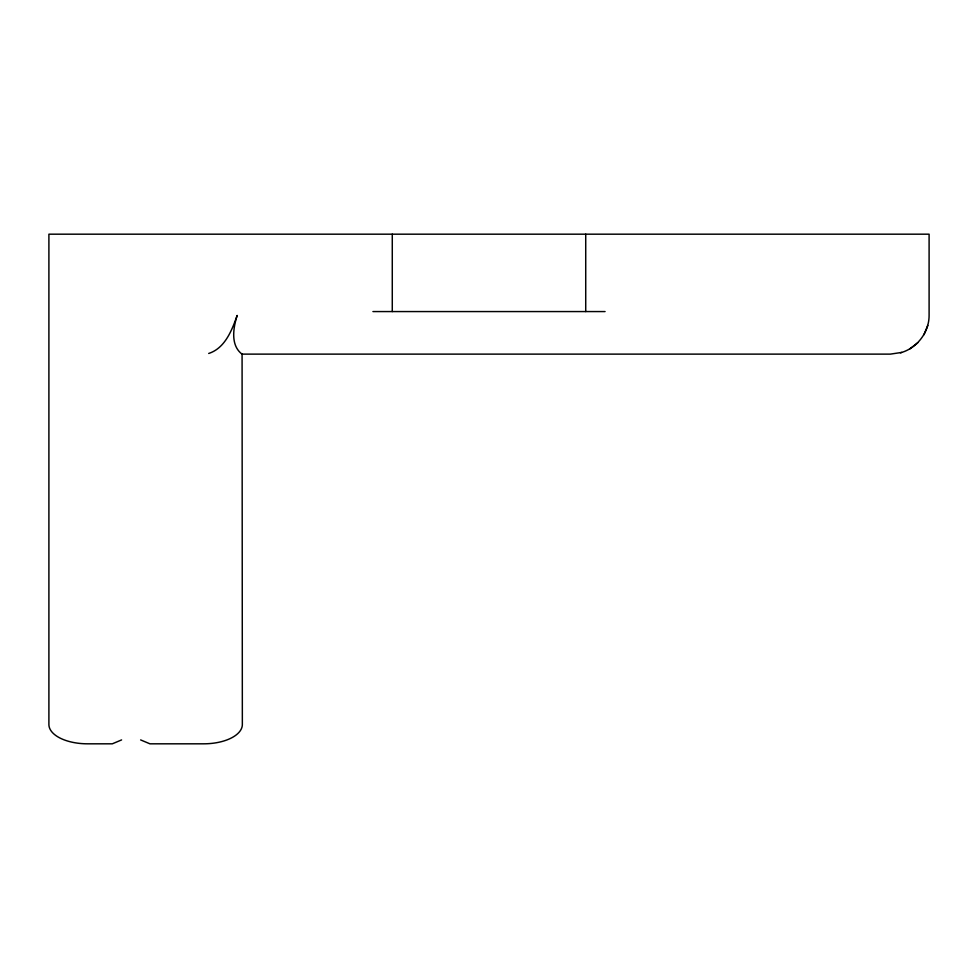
<?xml version="1.0" encoding="UTF-8"?>
<svg xmlns="http://www.w3.org/2000/svg" width="978" height="978" viewBox="0 0 978 978"><rect width="100%" height="100%" fill="white"/><g stroke="black" fill="none" stroke-linecap="round" stroke-linejoin="round"><path stroke-width="1.47" d="M900.42 352.813C916.899 348.376 929.112 332.52 929.1 315.442L929.1 234.182L48.9 234.182L48.9 724.466A38.692 19.34 0 0 0 87.592 743.818L112.311 743.818L121.59 739.918M923.917 334.782L927.78 325.454M909.76 348.938L917.767 342.789M208.705 353.461C225.05 348.205 231.957 330.197 237.165 315.442C233.29 327.716 230.258 345.21 242.006 354.122L890.408 354.122L901.765 352.422M372.924 311.566L605.076 311.566M140.636 739.918L149.927 743.818L203.656 743.818A38.692 19.34 0 0 0 242.348 724.466L242.079 353.767M585.724 234.182L585.724 311.566M392.276 234.182L392.276 311.566"/></g></svg>
